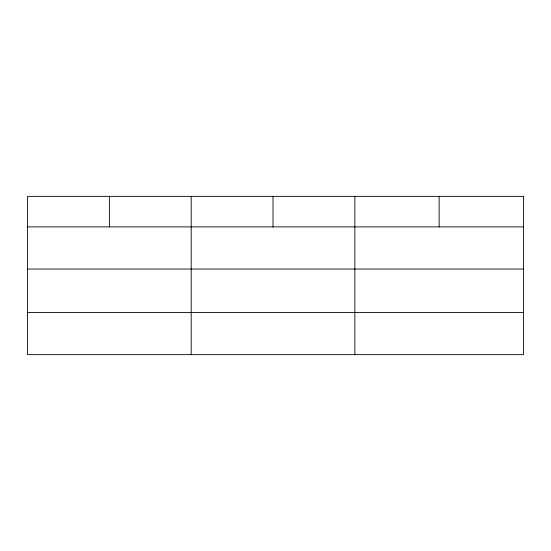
<?xml version="1.0" encoding="UTF-8"?>
<svg xmlns="http://www.w3.org/2000/svg" width="551" height="551" viewBox="0 0 551 551"><rect width="100%" height="100%" fill="white"/><g stroke="black" fill="none" stroke-linecap="round" stroke-linejoin="round"><path stroke-width="0.83" d="M27.55 226.895L523.45 226.895M27.55 269.053L523.45 269.053M27.55 312.486L523.45 312.486M439.147 196.356L439.147 226.895M354.844 196.356L354.844 354.644M273.02 196.356L273.02 226.895M191.197 196.356L191.197 354.644M109.374 196.356L109.374 226.895M523.45 196.356L27.55 196.356L27.55 354.644L523.45 354.644L523.45 196.356"/></g></svg>
